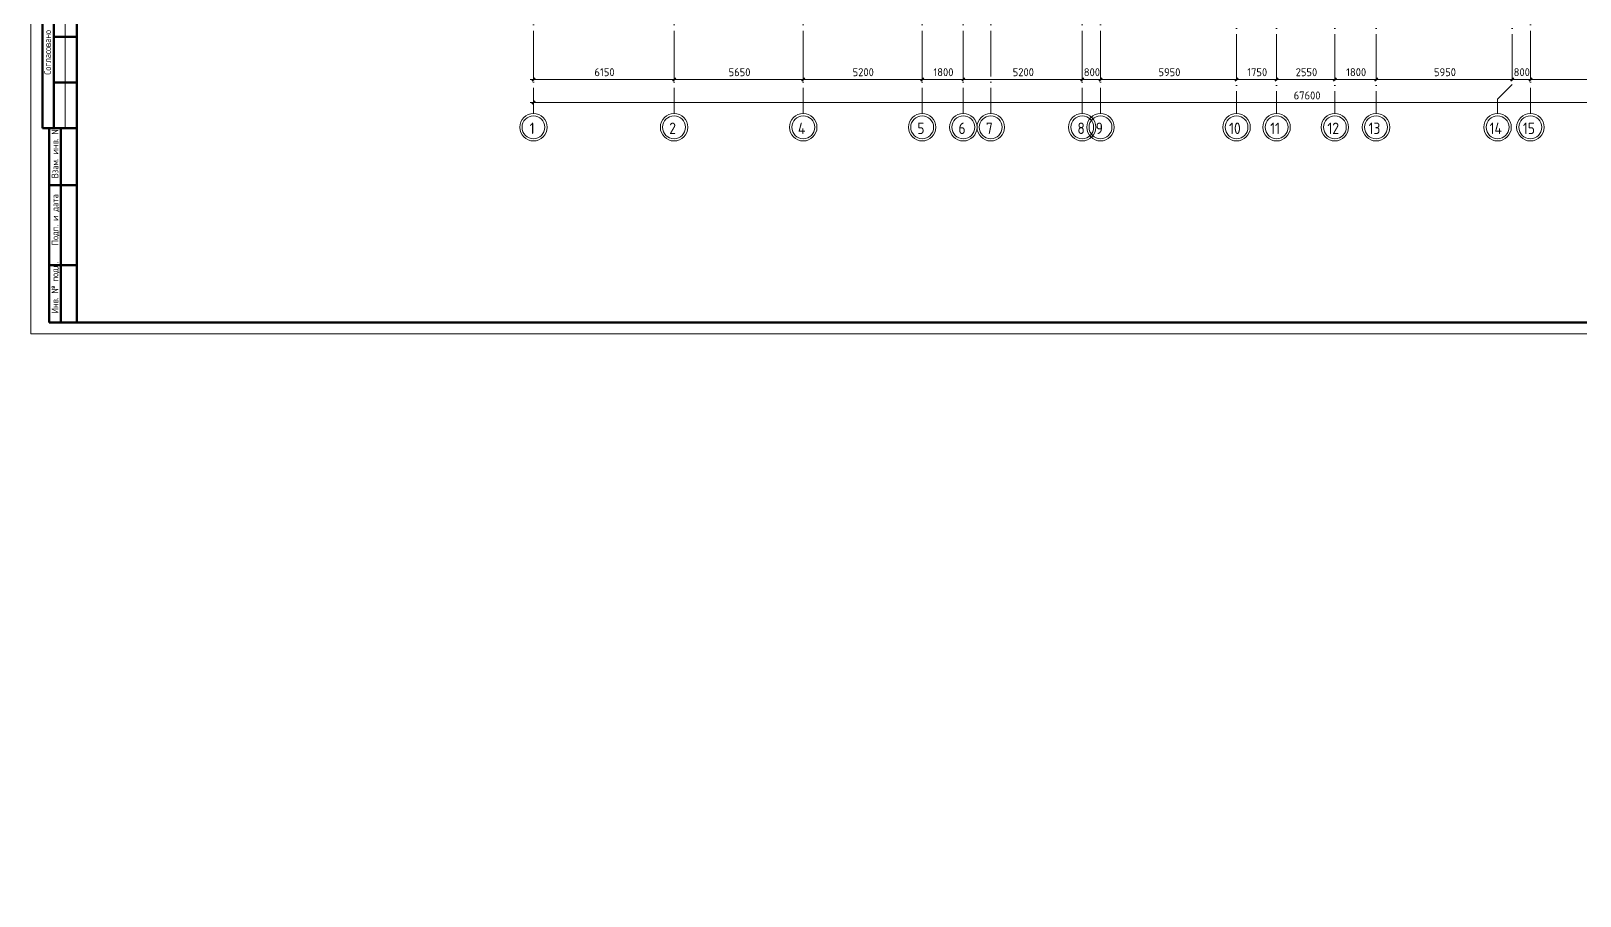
# Model space of a CAD drawing. Header units: millimetres. Extents: x -695119 to 412940, y -249585 to 622758.
# Drawn here: x -42483 to 25263, y 13172 to 51023 of the extents above; entities that cross this region are included whole.
import ezdxf

# ---------------------------------------------------------------- set-up
doc = ezdxf.new("R2010")
doc.units = ezdxf.units.MM
doc.linetypes.add('ADSK_Линия сетки', pattern=[25, 20, -2.5, 0, -2.5])
for name, color, linetype, lineweight in [('A-_ANOTTEXT_T', 7, 'Continuous', 9), ('Оси', 252, 'Continuous', 9), ('ОФ_рамка', 8, 'Continuous', 60), ('Размеры', 7, 'Continuous', 9)]:
    doc.layers.add(name, color=color, linetype=linetype, lineweight=lineweight)
doc.styles.add('GOST 2.304 type A_1', font='', dxfattribs={"height": 350})
doc.styles.add('GOST Common_2', font='', dxfattribs={"width": 0.9, "height": 250})
doc.styles.add('GOST Common_4', font='', dxfattribs={"height": 7})
doc.styles.add('ГОСТ 2.304', font='')
doc.styles.get('GOST 2.304 type A_1').set_extended_font_data('GOST 2.304 type A')
doc.styles.get('GOST Common_2').set_extended_font_data('GOST type B')
doc.styles.get('GOST Common_4').set_extended_font_data('GOST type B')
doc.styles.get('ГОСТ 2.304').set_extended_font_data('GOST 2.304 type A')

# ---------------------------------------------------------------- blocks, each defined once
blk = doc.blocks.new('1 этаж')
at = {"layer": 'Оси', "color": 251, "linetype": 'ADSK_Линия сетки', "ltscale": 100, "true_color": 0x636466}
for p, q in [((-34708, 32209), (-34708, -33768)), ((-32958, 32209), (-32958, -33768)), ((-30408, 32209), (-30408, -33768)), ((-28608, 32209), (-28608, -33768)), ((-22658, 32209), (-22658, -32498)), ((-65458, -2642), (-65458, -33768)), ((-59308, -2642), (-59308, -33768)), ((-53658, -2642), (-53658, -33768)), ((-48458, -2642), (-48458, -33768)), ((-46658, -2642), (-46658, -33768)), ((-45458, -2642), (-45458, -33768)), ((-41458, -2642), (-41458, -33768)), ((-40658, -2642), (-40658, -33768)), ((-21858, -2642), (-21858, -33768))]:
    blk.add_line(p, q, dxfattribs=at)
at = {"layer": 'Оси', "color": 251, "ltscale": 100, "true_color": 0x636466}
for p, q in [((-22658, -32498), (-23293, -33133)), ((-23293, -33133), (-23293, -33768))]:
    blk.add_line(p, q, dxfattribs=at)
at = {"layer": 'Оси', "color": 251, "lineweight": 20, "true_color": 0x636466}
for centre, radius, start, end in [((-65458, -34368), 600, 0, 180), ((-65458, -34368), 500, 0, 180), ((-59308, -34368), 600, 0, 180), ((-59308, -34368), 500, 0, 180), ((-53658, -34368), 600, 0, 180), ((-53658, -34368), 500, 0, 180), ((-48458, -34368), 600, 0, 180), ((-48458, -34368), 500, 0, 180), ((-46658, -34368), 600, 0, 180), ((-46658, -34368), 500, 0, 180), ((-45458, -34368), 600, 0, 180), ((-45458, -34368), 500, 0, 180), ((-41458, -34368), 600, 0, 180), ((-41458, -34368), 500, 0, 180), ((-40658, -34368), 600, 0, 180), ((-40658, -34368), 500, 0, 180), ((-34708, -34368), 600, 0, 180), ((-34708, -34368), 500, 0, 180), ((-32958, -34368), 600, 0, 180), ((-32958, -34368), 500, 0, 180), ((-30408, -34368), 600, 0, 180), ((-30408, -34368), 500, 0, 180), ((-28608, -34368), 600, 0, 180), ((-28608, -34368), 500, 0, 180), ((-23293, -34368), 600, 0, 180), ((-23293, -34368), 500, 0, 180), ((-21858, -34368), 600, 0, 180), ((-21858, -34368), 500, 0, 180), ((-65458, -34368), 600, 180, 0), ((-65458, -34368), 500, 180, 0), ((-59308, -34368), 600, 180, 0), ((-59308, -34368), 500, 180, 0), ((-53658, -34368), 600, 180, 0), ((-53658, -34368), 500, 180, 0), ((-48458, -34368), 600, 180, 0), ((-48458, -34368), 500, 180, 0), ((-46658, -34368), 600, 180, 0), ((-46658, -34368), 500, 180, 0), ((-45458, -34368), 600, 180, 0), ((-45458, -34368), 500, 180, 0), ((-41458, -34368), 600, 180, 0), ((-41458, -34368), 500, 180, 0), ((-40658, -34368), 600, 180, 0), ((-40658, -34368), 500, 180, 0), ((-34708, -34368), 600, 180, 0), ((-34708, -34368), 500, 180, 0), ((-32958, -34368), 600, 180, 0), ((-32958, -34368), 500, 180, 0), ((-30408, -34368), 600, 180, 0), ((-30408, -34368), 500, 180, 0), ((-28608, -34368), 600, 180, 0), ((-28608, -34368), 500, 180, 0), ((-23293, -34368), 600, 180, 0), ((-23293, -34368), 500, 180, 0), ((-21858, -34368), 600, 180, 0), ((-21858, -34368), 500, 180, 0)]:
    blk.add_arc(centre, radius, start, end, dxfattribs=at)
at = {"layer": 'Размеры', "color": 251, "lineweight": 20, "true_color": 0x636466}
for p, q in [((-65608, -32271), (-59308, -32271)), ((-65458, -32271), (-65458, -32121)), ((-65458, -32271), (-65458, -32321)), ((-59308, -32271), (-59308, -32121)), ((-59308, -32271), (-59308, -32121)), ((-59308, -32271), (-59308, -32321)), ((-59308, -32271), (-53658, -32271)), ((-59308, -32271), (-59308, -32321)), ((-53658, -32271), (-53658, -32121)), ((-53658, -32271), (-53658, -32121)), ((-53658, -32271), (-53658, -32321)), ((-53658, -32271), (-48458, -32271)), ((-53658, -32271), (-53658, -32321)), ((-48458, -32271), (-48458, -32121)), ((-48458, -32271), (-48458, -32121)), ((-48458, -32271), (-48458, -32321)), ((-48458, -32271), (-46658, -32271)), ((-48458, -32271), (-48458, -32321)), ((-46658, -32271), (-46658, -32121)), ((-46658, -32271), (-46658, -32121)), ((-46658, -32271), (-46658, -32321)), ((-46658, -32271), (-41458, -32271)), ((-46658, -32271), (-46658, -32321)), ((-41458, -32271), (-41458, -32121)), ((-41458, -32271), (-41458, -32121)), ((-41458, -32271), (-41458, -32321)), ((-41458, -32271), (-40658, -32271)), ((-41458, -32271), (-41458, -32321)), ((-40658, -32271), (-40658, -32121)), ((-40658, -32271), (-40658, -32121)), ((-40658, -32271), (-40658, -32321)), ((-40658, -32271), (-34708, -32271)), ((-40658, -32271), (-40658, -32321)), ((-34708, -32271), (-34708, -32121)), ((-34708, -32271), (-34708, -32121)), ((-34708, -32271), (-34708, -32321)), ((-34708, -32271), (-32958, -32271)), ((-34708, -32271), (-34708, -32321)), ((-32958, -32271), (-32958, -32121)), ((-32958, -32271), (-32958, -32121)), ((-32958, -32271), (-32958, -32321)), ((-32958, -32271), (-30408, -32271)), ((-32958, -32271), (-32958, -32321)), ((-30408, -32271), (-30408, -32121)), ((-30408, -32271), (-30408, -32121)), ((-30408, -32271), (-30408, -32321)), ((-30408, -32271), (-28608, -32271)), ((-30408, -32271), (-30408, -32321)), ((-28608, -32271), (-28608, -32121)), ((-28608, -32271), (-28608, -32121)), ((-28608, -32271), (-28608, -32321)), ((-28608, -32271), (-22658, -32271)), ((-28608, -32271), (-28608, -32321)), ((-22658, -32271), (-22658, -32121)), ((-22658, -32271), (-22658, -32121)), ((-22658, -32271), (-22658, -32321)), ((-22658, -32271), (-21858, -32271)), ((-22658, -32271), (-22658, -32321)), ((-21858, -32271), (-21858, -32121)), ((-21858, -32271), (-21858, -32121)), ((-21858, -32271), (-21858, -32321)), ((-21858, -32271), (-16658, -32271)), ((-21858, -32271), (-21858, -32321)), ((-65458, -33289), (-65458, -33139)), ((-65608, -33289), (2292, -33289)), ((-65458, -33289), (-65458, -33339))]:
    blk.add_line(p, q, dxfattribs=at)
at = {"layer": 'Размеры', "color": 251, "lineweight": 40, "true_color": 0x636466}
for p, q in [((-65458, -32271), (-65529, -32341)), ((-65458, -32271), (-65387, -32200)), ((-59308, -32271), (-59379, -32341)), ((-59308, -32271), (-59379, -32341)), ((-59308, -32271), (-59237, -32200)), ((-59308, -32271), (-59237, -32200)), ((-53658, -32271), (-53729, -32341)), ((-53658, -32271), (-53729, -32341)), ((-53658, -32271), (-53587, -32200)), ((-53658, -32271), (-53587, -32200)), ((-48458, -32271), (-48529, -32341)), ((-48458, -32271), (-48529, -32341)), ((-48458, -32271), (-48387, -32200)), ((-48458, -32271), (-48387, -32200)), ((-46658, -32271), (-46729, -32341)), ((-46658, -32271), (-46729, -32341)), ((-46658, -32271), (-46587, -32200)), ((-46658, -32271), (-46587, -32200)), ((-41458, -32271), (-41529, -32341)), ((-41458, -32271), (-41529, -32341)), ((-41458, -32271), (-41387, -32200)), ((-41458, -32271), (-41387, -32200)), ((-40658, -32271), (-40729, -32341)), ((-40658, -32271), (-40729, -32341)), ((-40658, -32271), (-40587, -32200)), ((-40658, -32271), (-40587, -32200)), ((-34708, -32271), (-34779, -32341)), ((-34708, -32271), (-34779, -32341)), ((-34708, -32271), (-34637, -32200)), ((-34708, -32271), (-34637, -32200)), ((-32958, -32271), (-33029, -32341)), ((-32958, -32271), (-33029, -32341)), ((-32958, -32271), (-32887, -32200)), ((-32958, -32271), (-32887, -32200)), ((-30408, -32271), (-30479, -32341)), ((-30408, -32271), (-30479, -32341)), ((-30408, -32271), (-30337, -32200)), ((-30408, -32271), (-30337, -32200)), ((-28608, -32271), (-28679, -32341)), ((-28608, -32271), (-28679, -32341)), ((-28608, -32271), (-28537, -32200)), ((-28608, -32271), (-28537, -32200)), ((-22658, -32271), (-22729, -32341)), ((-22658, -32271), (-22729, -32341)), ((-22658, -32271), (-22587, -32200)), ((-22658, -32271), (-22587, -32200)), ((-21858, -32271), (-21929, -32341)), ((-21858, -32271), (-21929, -32341)), ((-21858, -32271), (-21787, -32200)), ((-21858, -32271), (-21787, -32200)), ((-65458, -33289), (-65529, -33359)), ((-65458, -33289), (-65387, -33218))]:
    blk.add_line(p, q, dxfattribs=at)
at = {"layer": 'Оси', "color": 251, "true_color": 0x636466, "style": 'GOST Common_2', "width": 0.9}
for s, p in [('1', (-65624, -34663)), ('2', (-59519, -34663)), ('4', (-53890, -34663)), ('5', (-48669, -34663)), ('6', (-46869, -34663)), ('7', (-45671, -34663)), ('8', (-41669, -34663)), ('9', (-40869, -34663)), ('10', (-35035, -34663)), ('11', (-33240, -34663)), ('12', (-30735, -34663)), ('13', (-28935, -34663)), ('14', (-23641, -34663)), ('15', (-22185, -34663))]:
    blk.add_text(s, height=500, dxfattribs=at).set_placement(p)
at = {"layer": 'Размеры', "color": 251, "lineweight": 20, "true_color": 0x636466, "char_height": 350, "attachment_point": 1, "line_spacing_factor": 1.022761, "style": 'GOST Common_4'}
for s, insert, width in [('6150', (-62791, -31783), 980.83), ('5650', (-56924, -31783), 1059.58), ('5200', (-51499, -31783), 1059.58), ('1800', (-47966, -31783), 980.83), ('5200', (-44499, -31783), 1059.58), ('800', (-41389, -31783), 794.69), ('5950', (-38124, -31783), 1059.58), ('1750', (-34241, -31783), 980.83), ('2550', (-32124, -31783), 1059.58), ('1800', (-29916, -31783), 980.83), ('5950', (-26074, -31783), 1059.58), ('800', (-22589, -31783), 794.69), ('67600', (-32210, -32801), 1324.48)]:
    blk.add_mtext(s, dxfattribs=dict(at, insert=insert, width=width))
blk = doc.blocks.new('А0')
at = {"layer": 'ОФ_рамка', "color": 0, "linetype": 'Continuous', "lineweight": 5, "ltscale": 100}
for points in [[(222168, -309617), (222168, -393717)], [(222168, -393717), (341068, -393717)]]:
    blk.add_lwpolyline(points, dxfattribs=at)
at = {"layer": 'ОФ_рамка', "color": 0, "linetype": 'Continuous', "ltscale": 100}
for points in [[(224168, -310117), (224168, -393217)], [(224168, -393217), (340568, -393217)]]:
    blk.add_lwpolyline(points, dxfattribs=at)
at = {"layer": 'ОФ_рамка', "color": 0, "linetype": 'Continuous'}
for points in [[(222668, -384717), (222668, -378217)], [(223168, -384717), (223168, -378217)], [(224168, -393217), (224168, -378217)], [(223168, -380717), (224168, -380717)], [(223168, -382717), (224168, -382717)], [(222668, -384717), (224168, -384717)], [(222968, -393217), (222968, -384717)], [(223468, -393217), (223468, -384717)], [(222968, -387217), (224168, -387217)], [(222968, -390717), (224168, -390717)], [(224168, -393217), (222968, -393217)]]:
    blk.add_lwpolyline(points, dxfattribs=at)
at = {"layer": 'ОФ_рамка', "color": 0, "linetype": 'Continuous', "lineweight": 5}
blk.add_lwpolyline([(223668, -384717), (223668, -378217)], dxfattribs=at)
at = {"layer": 'ОФ_рамка', "color": 0, "linetype": 'Continuous', "lineweight": 5, "char_height": 300, "attachment_point": 1, "rotation": 90, "style": 'ГОСТ 2.304'}
for s, insert, width in [('\\fGOST 2.304 type A|b0|i0|c1|p34;\\W1.0000000000;\\T1.0000000000;\\o\\lСогласовано', (222748, -382374), 1992.86), ('\\fGOST 2.304 type A|b0|i0|c1|p34;\\W1.0000000000;\\T1.0000000000;\\o\\lВзам. инв. №', (223066, -386910), 2077.93), ('\\fGOST 2.304 type A|b0|i0|c1|p34;\\W1.0000000000;\\T1.0000000000;\\o\\lПодп. и дата', (223068, -389839), 2065.5), ('\\fGOST 2.304 type A|b0|i0|c1|p34;\\W1.0000000000;\\T1.0000000000;\\o\\lИнв. № подл.', (223065, -392816), 2070.21)]:
    blk.add_mtext(s, dxfattribs=dict(at, insert=insert, width=width))

msp = doc.modelspace()

# ---------------------------------------------------------------- block references
msp.add_blockref('1 этаж', (44950.089, 81176.937))
at = {"layer": 'ОФ_рамка', "color": 0, "lineweight": -2}
msp.add_blockref('А0', (-264651.492, 431485.555), dxfattribs=at)

# ---------------------------------------------------------------- texts
at = {"layer": 'A-_ANOTTEXT_T', "char_height": 350, "attachment_point": 1, "style": 'GOST 2.304 type A_1'}
for insert, width in [((-13939.676, 31860.703), 168.35438), ((-10956.499, 31860.703), 168.35437), ((-10619.155, 31860.703), 168.35437), ((-8733.999, 31860.703), 168.35438), ((-6531.343, 31860.703), 168.35437), ((-5995.561, 31860.703), 168.35438), ((-1272.749, 31860.703), 168.35438), ((-11869.311, 31324.921), 168.35438), ((-10275.197, 31324.921), 168.35437), ((-9554.207, 31324.921), 168.35438), ((-8363.582, 31324.921), 168.35438), ((-8026.239, 31324.921), 168.35437), ((-7305.249, 31324.921), 168.35438), ((-5155.509, 31324.921), 168.35438), ((-1987.124, 31324.921), 168.35438), ((-1649.78, 31324.921), 168.35438), ((3655.866, 31324.921), 168.35438), ((4191.648, 31324.921), 168.35437), ((5660.085, 31324.921), 168.35438), ((8319.148, 31324.921), 168.35437), ((-9660.041, 30789.14), 168.35438), ((4357.012, 30789.14), 168.35438), ((4694.356, 30789.14), 168.35438), ((5514.564, 30789.14), 168.35438), ((14452.883, 31103.643), 168.35437), ((16556.32, 31103.643), 168.35438), ((21086.887, 30567.862), 168.35438), ((21655.741, 30567.862), 168.35438), ((23342.46, 31103.643), 168.35438), ((24242.043, 30567.862), 168.35437), ((24857.199, 30567.862), 168.35437), ((-12206.655, 30253.359), 168.35438), ((-7020.822, 30253.359), 168.35437), ((-6485.041, 30253.359), 168.35437), ((-4467.593, 30253.359), 168.35438), ((-3852.436, 30253.359), 168.35438), ((-12696.134, 29717.578), 168.35438), ((23244.388, 13172.139), 168.35437), ((25083.242, 13172.139), 168.35438)]:
    msp.add_mtext('\\fGOST 2.304 type A|b0|i0|c204|p34|; ', dxfattribs=dict(at, insert=insert, width=width))

doc.saveas('drawing.dxf')
